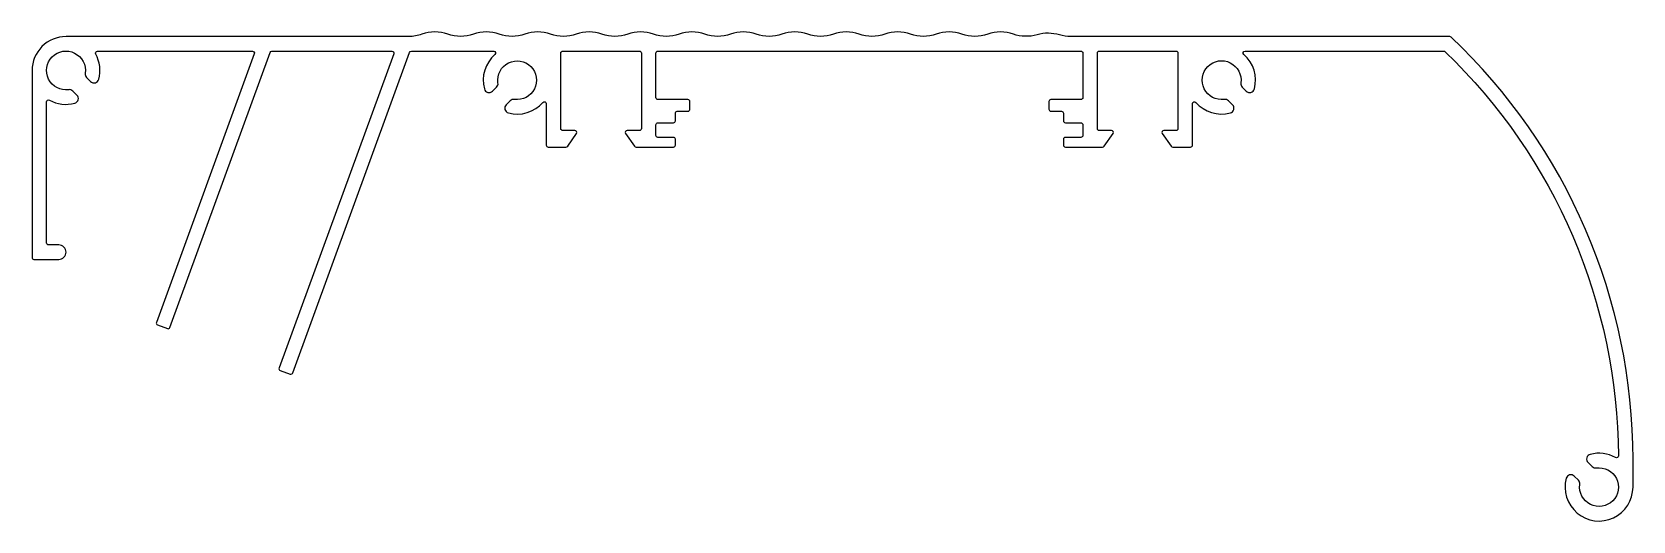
# Model space of a CAD drawing. Extents: x 272 to 437, y 214 to 264.
import ezdxf

# ---------------------------------------------------------------- set-up
doc = ezdxf.new("R2010")
doc.units = 0
doc.header["$LTSCALE"] = 15
doc.layers.get('0').update_dxf_attribs({"linetype": 'CONTINUOUS'})

msp = doc.modelspace()

# ---------------------------------------------------------------- linework, layer by layer
at = {"color": 0, "ltscale": 0.001}
msp.add_lwpolyline([(320.52, 264.04, 0.17051), (317.86, 264.04, -0.170121), (315.22, 264.04, 0.171816), (312.55, 264.03, -0.086361), (311.2, 263.79), (275.87, 263.79, 0.414214), (272.37, 260.29), (272.37, 240.99, 0.414214), (272.57, 240.79), (275.12, 240.79, 0.414214), (275.87, 241.54), (275.87, 241.54, 0.414214), (275.12, 242.29), (274.07, 242.29, -0.414214), (273.87, 242.49), (273.87, 257.06, -0.572183), (274.16, 257.23, 0.194878), (276.77, 256.91, 0.57735), (277, 257.75), (276.57, 258.17, 0.236068), (276.15, 258.31, -3), (277.85, 260.01, 0.236068), (277.99, 259.58), (278.41, 259.16, 0.57735), (279.25, 259.38, 0.194878), (278.93, 261.99, -0.572183), (279.1, 262.29), (295.08, 262.29, -0.520567), (295.27, 262.02), (285.18, 234.29, 0.414214), (285.29, 234.03), (286.33, 233.65, 0.414214), (286.58, 233.77), (296.92, 262.16, -0.315299), (297.1, 262.29), (309.45, 262.29, -0.520567), (309.64, 262.02), (297.83, 229.59, 0.414214), (297.95, 229.33), (298.98, 228.96, 0.414214), (299.24, 229.08), (311.28, 262.16, -0.315299), (311.47, 262.29), (319.95, 262.29, -0.694883), (320.08, 261.94, 0.287591), (318.99, 258.38, 0.57735), (319.82, 258.16), (320.25, 258.58, 0.236068), (320.39, 259.01, -3), (322.08, 257.31, 0.236068), (321.66, 257.17), (321.24, 256.75, 0.57735), (321.46, 255.91, 0.287591), (325.02, 257, -0.694883), (325.37, 256.87), (325.37, 252.59, 0.414214), (325.57, 252.39), (327.4, 252.39, 0.265773), (327.58, 252.49), (328.49, 253.79, 0.580062), (328.32, 254.09), (327.07, 254.09, -0.414214), (326.87, 254.29), (326.87, 262.09, -0.414214), (327.07, 262.29), (334.97, 262.29, -0.414214), (335.17, 262.09), (335.17, 254.29, -0.414214), (334.97, 254.09), (333.72, 254.09, 0.580062), (333.54, 253.79), (334.46, 252.49, 0.265773), (334.63, 252.39), (338.47, 252.39, 0.414214), (338.67, 252.59), (338.67, 253.19, 0.414214), (338.47, 253.39), (336.87, 253.39, -0.414214), (336.67, 253.59), (336.67, 254.69, -0.414214), (336.87, 254.89), (338.47, 254.89, 0.414214), (338.67, 255.09), (338.67, 255.89, -0.414214), (338.87, 256.09), (339.97, 256.09, 0.414214), (340.17, 256.29), (340.17, 257.09, 0.414214), (339.97, 257.29), (336.87, 257.29, -0.414214), (336.67, 257.49), (336.67, 262.09, -0.414214), (336.87, 262.29), (358.67, 262.29), (380.47, 262.29, -0.414214), (380.67, 262.09), (380.67, 257.49, -0.414214), (380.47, 257.29), (377.37, 257.29, 0.414214), (377.17, 257.09), (377.17, 256.29, 0.414214), (377.37, 256.09), (378.47, 256.09, -0.414214), (378.67, 255.89), (378.67, 255.09, 0.414214), (378.87, 254.89), (380.47, 254.89, -0.414214), (380.67, 254.69), (380.67, 253.59, -0.414214), (380.47, 253.39), (378.87, 253.39, 0.414214), (378.67, 253.19), (378.67, 252.59, 0.414214), (378.87, 252.39), (382.7, 252.39, 0.265773), (382.88, 252.49), (383.79, 253.79, 0.580062), (383.62, 254.09), (382.37, 254.09, -0.414214), (382.17, 254.29), (382.17, 262.09, -0.414214), (382.37, 262.29), (390.27, 262.29, -0.414214), (390.47, 262.09), (390.47, 254.29, -0.414214), (390.27, 254.09), (389.02, 254.09, 0.580062), (388.84, 253.79), (389.76, 252.49, 0.265773), (389.93, 252.39), (391.77, 252.39, 0.414214), (391.97, 252.59), (391.97, 256.87, -0.694883), (392.32, 257, 0.287591), (395.87, 255.91, 0.57735), (396.1, 256.75), (395.67, 257.17, 0.236068), (395.25, 257.31, -3), (396.95, 259.01, 0.236068), (397.09, 258.58), (397.51, 258.16, 0.57735), (398.35, 258.38, 0.287591), (397.26, 261.94, -0.694883), (397.39, 262.29), (417.88, 262.29, -0.194443), (418.02, 262.23, -0.201778), (435.87, 220.52, -0.574125), (435.57, 220.35, 0.194788), (432.96, 220.67, 0.57735), (432.74, 219.83), (433.16, 219.41, 0.236068), (433.58, 219.27, -3), (431.89, 217.57, 0.236068), (431.75, 218), (431.32, 218.42, 0.57735), (430.49, 218.2, 1.140281), (437.37, 217.29), (437.37, 220.16, 0.206044), (418.62, 263.74, 0.1918), (418.48, 263.79), (379.42, 263.79, -0.074057), (378.26, 263.96, 0.146235), (375.97, 263.98, -0.156961), (373.51, 264.04, 0.170436), (370.86, 264.04, -0.170436), (368.21, 264.04, 0.170436), (365.56, 264.04, -0.170436), (362.91, 264.04, 0.170436), (360.26, 264.04, -0.170436), (357.61, 264.04, 0.170436), (354.96, 264.04, -0.170436), (352.31, 264.04, 0.170436), (349.66, 264.04, -0.170436), (347.01, 264.04, 0.170436), (344.36, 264.04, -0.170436), (341.71, 264.04, 0.170436), (339.06, 264.04, -0.170436), (336.41, 264.04, 0.170436), (333.76, 264.04, -0.170436), (331.11, 264.04, 0.170436), (328.46, 264.04, -0.170435), (325.81, 264.04, 0.17044), (323.16, 264.04, -0.170419)], format="xyb", close=True, dxfattribs=at)

doc.saveas('drawing.dxf')
